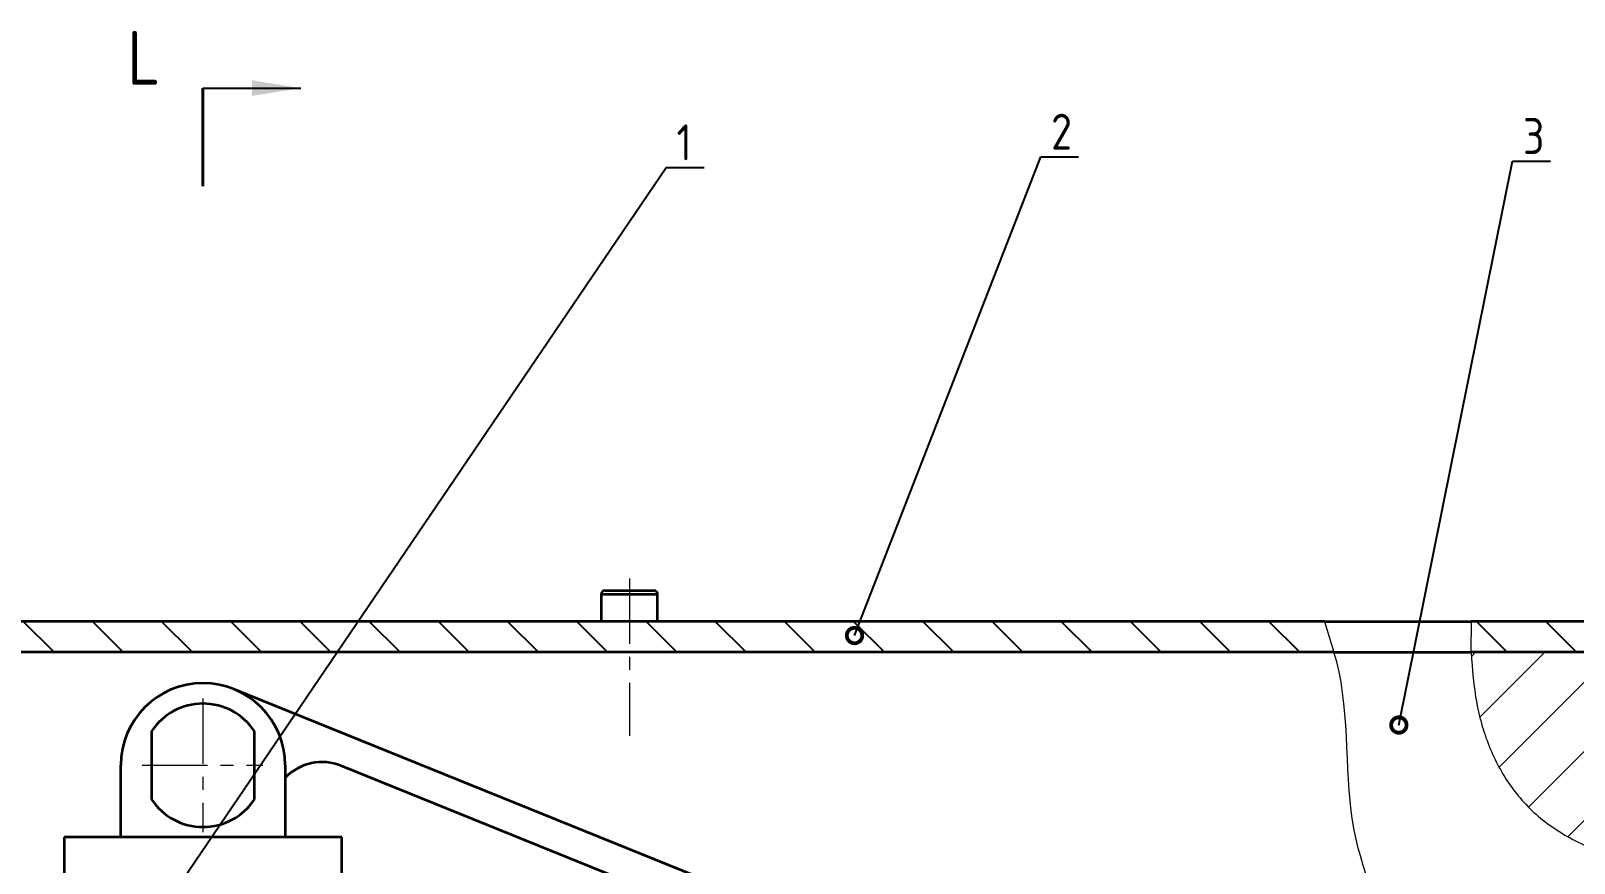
# Model space of a CAD drawing. Header units: millimetres. Extents: x -418 to 1730, y 105 to 1293.
# Drawn here: x -168 to 132.4, y 931.6 to 1093.6 of the extents above; entities that cross this region are included whole.
import ezdxf
from ezdxf import colors
from ezdxf.entities.mleader import LeaderData, LeaderLine
from ezdxf.math import Vec2, Vec3

# ---------------------------------------------------------------- set-up
doc = ezdxf.new("R2010")
doc.units = ezdxf.units.MM
doc.linetypes.add('CENTERX2', pattern=[20.32, 12.7, -2.54, 2.54, -2.54])
for name, color, linetype, lineweight in [('中心线层', 6, 'CENTERX2', 15), ('剖面线层', 6, 'Continuous', 15), ('图形轮廓线', 7, 'Continuous', 35), ('文字', 6, 'Continuous', 25), ('细实线', 6, 'Continuous', 25), ('轮廓实线层', 7, 'Continuous', 40)]:
    doc.layers.add(name, color=color, linetype=linetype, lineweight=lineweight)
doc.styles.get("Standard").update_dxf_attribs({"font": 'gbenor.shx', "bigfont": 'gbcbig.shx'})
pattern_1 = [(45, (-3052.254, -859.192), (-6.735192, 6.735192), [])]

# ---------------------------------------------------------------- blocks, each defined once
blk = doc.blocks.new('_DotSmall')
at = {"color": 0, "linetype": 'ByBlock', "const_width": 0.5}
blk.add_lwpolyline([(-0.0625, 0, 1), (0.0625, 0, 1)], format="xyb", close=True, dxfattribs=at)

msp = doc.modelspace()

# ---------------------------------------------------------------- hatches: boundary and pattern name
at = {"layer": '剖面线层'}
h = msp.add_hatch(dxfattribs=at)
h.set_pattern_fill('ANSI31', color=256, scale=3)
h.set_pattern_definition(pattern_1)
h.paths.add_polyline_path([(-237.52, 972.682), (-251.52, 972.682), (-251.52, 846.682), (-203.546, 846.682), (-196.986, 854.682), (-237.52, 854.682)])
h.paths.add_polyline_path([(-187.52, 854.682), (-196.986, 854.682), (-203.546, 846.682), (-187.52, 846.682)])
h.paths.add_polyline_path([(-81.52, 854.682), (-187.52, 854.682), (-187.52, 846.682), (-81.52, 846.682)])
h.paths.add_polyline_path([(-77.899, 854.682), (-81.52, 854.682), (-81.52, 846.682), (-72.379, 846.682)])
h.paths.add_polyline_path([(-57.269, 854.682), (-77.899, 854.682), (-72.379, 846.682), (-49.799, 846.682)])
h.paths.add_polyline_path([(-8.163, 854.682), (-57.269, 854.682), (-49.799, 846.682), (-0.074, 846.682)])
edge = h.paths.add_edge_path()
edge.add_spline(control_points=[(125.779, 846.682), (125.657, 849.41), (125.536, 852.138), (125.163, 854.682)], knot_values=[0, 0, 0, 0, 0.0615711, 0.0615711, 0.0615711, 0.0615711], degree=3, periodic=0)
edge.add_line((125.163, 854.682), (-8.163, 854.682))
edge.add_line((-8.163, 854.682), (-0.074, 846.682))
edge.add_line((-0.074, 846.682), (125.779, 846.682))
h = msp.add_hatch(dxfattribs=at)
h.set_pattern_fill('ANSI31', color=256, scale=3)
h.set_pattern_definition(pattern_1)
edge = h.paths.add_edge_path()
edge.add_line((139.474, 958.682), (139.48, 972.682))
edge.add_line((139.48, 972.682), (112.3, 972.682))
edge.add_spline(control_points=[(112.3, 972.682), (112.548, 969.367), (113.027, 962.955), (115.699, 953.863), (120.097, 945.856), (126.544, 939.282), (133.991, 935.077), (141.452, 932.507), (146.147, 931.983), (148.48, 931.722)], knot_values=[0, 0, 0, 0, 0.1641602, 0.3175506, 0.4650338, 0.6120052, 0.7668593, 0.8841762, 1, 1, 1, 1], degree=3, periodic=0)
edge.add_line((148.48, 931.722), (148.48, 972.682))
edge.add_line((148.48, 972.682), (145.48, 972.682))
edge.add_line((145.48, 972.682), (145.48, 958.682))
edge.add_line((145.48, 958.682), (139.474, 958.682))
h.paths.add_polyline_path([(139.98, 957.682), (144.98, 957.682), (142.48, 956.18)], flags=16)
at = {"layer": '细实线'}
h = msp.add_hatch(dxfattribs=at)
h.set_pattern_fill('ANSI31', color=256, scale=3, angle=90)
h.set_pattern_definition([(135, (105.731, -481.969), (-6.73519, -6.73519), [])])
h.paths.add_polyline_path([(-117.698, 978.682), (-245.52, 978.682), (-245.52, 972.682), (-237.52, 972.682), (-120.427, 972.682)])
h.paths.add_polyline_path([(-51.52, 978.682), (-117.698, 978.682), (-120.427, 972.682), (-51.52, 972.682)])
h.paths.add_polyline_path([(83.749, 978.682), (-6.931, 978.682), (-7.621, 976.21, -1), (-7.773, 975.668, -1), (-7.621, 976.21), (-6.931, 978.682), (-51.52, 978.682), (-51.52, 972.682), (85.595, 972.682)])
h.paths.add_polyline_path([(139.18, 978.682), (112.361, 978.682), (112.3, 972.682), (139.18, 972.682)])
h.paths.add_polyline_path([(148.48, 978.682), (145.78, 978.682), (145.78, 972.682), (148.48, 972.682)])
h.paths.add_polyline_path([(139.482, 978.682), (139.18, 978.682), (139.18, 972.682), (139.48, 972.682)])
h.paths.add_polyline_path([(145.48, 978.682), (144.98, 978.682), (144.98, 972.682), (145.48, 972.682)])
h.paths.add_polyline_path([(145.78, 978.682), (145.48, 978.682), (145.48, 972.682), (145.78, 972.682)])

# ---------------------------------------------------------------- linework, layer by layer
at = {"layer": '中心线层'}
for p, q in [((-51.52, 987.044), (-51.52, 956.401)), ((-134.52, 963.682), (-134.52, 937.682)), ((-146.353, 950.682), (-122.849, 950.682))]:
    msp.add_line(p, q, dxfattribs=at)
at = {"layer": '剖面线层'}
for p, q in [((83.749, 978.682), (85.595, 972.682)), ((112.3, 972.682), (112.361, 978.682))]:
    msp.add_line(p, q, dxfattribs=at)
for points, knots in [([(125.779, 846.682), (125.592, 850.875), (125.206, 859.526), (118.602, 868.515), (108.403, 878.482), (98.326, 897.258), (97.163, 919.123), (86.505, 937.133), (88.839, 962.802), (85.595, 972.682)], [0, 0, 0, 0, 0.09462581, 0.19526475, 0.30203862, 0.41420027, 0.53050419, 0.76521469, 1, 1, 1, 1]), ([(112.3, 972.682), (112.548, 969.367), (113.027, 962.955), (115.699, 953.863), (120.097, 945.856), (126.544, 939.282), (133.991, 935.077), (141.452, 932.507), (146.147, 931.983), (148.48, 931.722)], [0, 0, 0, 0, 0.1641602, 0.3175506, 0.4650338, 0.6120052, 0.7668593, 0.8841762, 1, 1, 1, 1])]:
    msp.add_open_spline(points, degree=3, knots=knots, dxfattribs=at)
at = {"layer": '图形轮廓线'}
for p, q in [((-57.02, 983.932), (-57.02, 978.682)), ((-46.02, 983.932), (-57.02, 983.932)), ((-56.27, 984.682), (-46.77, 984.682)), ((-46.02, 978.682), (-46.02, 983.932)), ((83.749, 978.682), (-251.52, 978.682)), ((83.749, 978.682), (112.361, 978.682)), ((139.18, 978.682), (112.361, 978.682)), ((85.595, 972.682), (-251.52, 972.682)), ((85.595, 972.682), (112.3, 972.682)), ((139.98, 972.682), (112.3, 972.682)), ((16.917, 906.682), (-128.52, 965.515)), ((-144.52, 957.316), (-144.52, 944.049)), ((-124.52, 944.049), (-124.52, 957.316)), ((-150.52, 936.682), (-150.52, 950.682)), ((-118.52, 950.682), (-118.52, 936.682)), ((-5.622, 909.328), (-107.595, 950.578)), ((-161.52, 936.682), (-161.52, 860.682)), ((-107.52, 936.682), (-161.52, 936.682)), ((-107.52, 860.682), (-107.52, 936.682))]:
    msp.add_line(p, q, dxfattribs=at)
for centre, radius, start, end in [((-56.27, 983.932), 0.75, 90.00427, 179.99573), ((-46.77, 983.932), 0.75, 0.00427, 89.99573), ((-134.52, 950.682), 16, 360, 180), ((-134.52, 950.682), 12, 33.55727, 146.44273), ((-111.345, 941.307), 10, 67.97554, 135.85378), ((-134.52, 950.682), 12, 213.55727, 326.44273)]:
    msp.add_arc(centre, radius, start, end, dxfattribs=at)
at = {"layer": '文字'}
msp.add_line((-134.52, 1082.481), (-115.47, 1082.481), dxfattribs=at)
msp.add_solid([(-115.47, 1082.481), (-124.995, 1084.005), (-124.995, 1080.957)], dxfattribs=at)
at = {"layer": '轮廓实线层'}
msp.add_line((-134.52, 1082.481), (-134.52, 1063.431), dxfattribs=at)

# ---------------------------------------------------------------- texts
at = {"layer": '文字', "insert": (-149.255, 1093.624), "char_height": 10.5, "attachment_point": 1}
msp.add_mtext('L', dxfattribs=at)

# ---------------------------------------------------------------- leaders
at = {"layer": '文字'}
ml = msp.add_multileader_mtext('Standard', dxfattribs=at)
ml.set_content('1', color=256)
ml.set_leader_properties()
ml.set_arrow_properties(name='DOTSMALL')
ml.build(insert=Vec2(0, 0))
ml.multileader.update_dxf_attribs({"text_left_attachment_type": 6, "text_right_attachment_type": 6, "dogleg_length": 0, "arrow_head_size": 6})
ctx = ml.context
ctx.base_point, ctx.char_height, ctx.arrow_head_size, ctx.plane_origin = Vec3(-44.352, 1067.022), 7, 6, Vec3(-144.702, 919.3)
ctx.left_attachment, ctx.right_attachment = 6, 6
notes = []
notes.append((ctx, [(0, (1, 1, 0), (-44.352, 1067.022), (1, 0), 0, [(0, [(-144.702, 919.3)], 0, [])])]))
ctx.mtext.insert, ctx.mtext.flow_direction = Vec3(-42.352, 1075.422), 5
ml = msp.add_multileader_mtext('Standard', dxfattribs=at)
ml.set_content('2', color=256)
ml.set_leader_properties()
ml.set_arrow_properties(name='DOTSMALL')
ml.build(insert=Vec2(0, 0))
ml.multileader.update_dxf_attribs({"text_left_attachment_type": 6, "text_right_attachment_type": 6, "dogleg_length": 0, "arrow_head_size": 6})
ctx = ml.context
ctx.base_point, ctx.char_height, ctx.arrow_head_size, ctx.plane_origin = Vec3(28.554, 1069.091), 7, 6, Vec3(-7.697, 975.939)
ctx.left_attachment, ctx.right_attachment = 6, 6
notes.append((ctx, [(0, (1, 1, 0), (28.554, 1069.091), (1, 0), 0, [(0, [(-7.697, 975.939)], 0, [])])]))
ctx.mtext.insert, ctx.mtext.flow_direction = Vec3(30.554, 1077.491), 5
ml = msp.add_multileader_mtext('Standard', dxfattribs=at)
ml.set_content('3', color=256)
ml.set_leader_properties()
ml.set_arrow_properties(name='DOTSMALL')
ml.build(insert=Vec2(0, 0))
ml.multileader.update_dxf_attribs({"text_left_attachment_type": 6, "text_right_attachment_type": 6, "dogleg_length": 0, "arrow_head_size": 6})
ctx = ml.context
ctx.base_point, ctx.char_height, ctx.arrow_head_size, ctx.plane_origin = Vec3(120.4, 1068.255), 7, 6, Vec3(71.708, 949.882)
ctx.left_attachment, ctx.right_attachment = 6, 6
notes.append((ctx, [(0, (1, 1, 0), (120.4, 1068.255), (1, 0), 0, [(0, [(98.25, 958.519)], 0, [])])]))
ctx.mtext.insert, ctx.mtext.flow_direction = Vec3(122.4, 1076.655), 5
for ctx, leaders in notes:
    for number, flags, end, landing, length, lines in leaders:
        leader = LeaderData()
        leader.index, (leader.has_last_leader_line, leader.has_dogleg_vector, leader.attachment_direction) = number, flags
        leader.last_leader_point, leader.dogleg_vector, leader.dogleg_length = Vec3(end), Vec3(landing), length
        for number, points, colour, breaks in lines:
            line = LeaderLine()
            line.index, line.vertices, line.color, line.breaks = number, Vec3.list(points), colors.encode_raw_color(colour), breaks
            leader.lines.append(line)
        ctx.leaders.append(leader)

doc.saveas('drawing.dxf')
